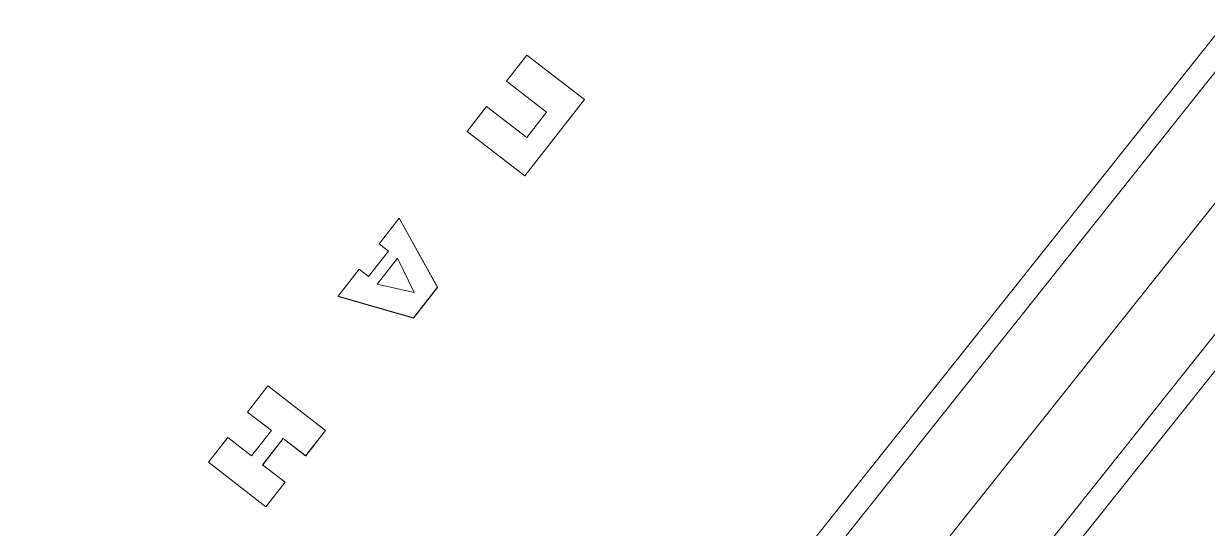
# Model space of a CAD drawing. Header units: millimetres. Extents: x -229914 to 856942, y -268655 to 87212.
# Drawn here: x -138934.1 to -138800.7, y 26156.2 to 26213.1 of the extents above; entities that cross this region are included whole.
import ezdxf

# ---------------------------------------------------------------- set-up
doc = ezdxf.new("R2010")
doc.units = ezdxf.units.MM

# ---------------------------------------------------------------- blocks, each defined once
blk = doc.blocks.new('Т912NEW')
at = {"color": 7, "linetype": 'Continuous', "lineweight": 15}
for p, q in [((-2589.25, 3531.17), (-2589.25, 2531.17)), ((-2601.02, 2543.17), (-2601.02, 3519.17)), ((-2598.44, 2543.17), (-2598.44, 3519.17)), ((-2580.06, 3519.17), (-2580.06, 2543.17)), ((-2577.49, 3519.17), (-2577.49, 2543.17)), ((-2660.34, 3142.28), (-2652.13, 3142.4)), ((-2660.34, 3142.28), (-2660.3, 3138.55)), ((-2652.13, 3142.4), (-2652.04, 3131.49)), ((-2652.13, 3142.4), (-2652.12, 3142.4)), ((-2652.12, 3142.4), (-2652.03, 3131.49)), ((-2654.58, 3138.64), (-2660.3, 3138.55)), ((-2654.58, 3138.64), (-2660.3, 3138.55)), ((-2660.3, 3138.55), (-2660.3, 3138.55)), ((-2654.54, 3135), (-2654.58, 3138.64)), ((-2660.27, 3134.91), (-2654.54, 3135)), ((-2660.23, 3131.37), (-2660.27, 3134.91)), ((-2652.03, 3131.49), (-2660.23, 3131.37)), ((-2652.04, 3131.49), (-2660.23, 3131.37)), ((-2652.04, 3131.49), (-2652.03, 3131.49)), ((-2660.23, 3131.37), (-2660.23, 3131.37)), ((-2660.14, 3118.92), (-2660.1, 3115.26)), ((-2660.14, 3118.92), (-2651.9, 3115.53)), ((-2660.14, 3118.92), (-2660.13, 3118.92)), ((-2660.13, 3118.92), (-2651.89, 3115.53)), ((-2651.9, 3115.53), (-2651.86, 3111.15)), ((-2651.9, 3115.53), (-2651.89, 3115.53)), ((-2651.89, 3115.53), (-2651.85, 3111.15)), ((-2658.76, 3115.28), (-2660.1, 3115.26)), ((-2660.1, 3115.26), (-2660.09, 3115.26)), ((-2658.76, 3115.28), (-2660.09, 3115.26)), ((-2658.73, 3111.64), (-2658.76, 3115.28)), ((-2657.48, 3115.28), (-2653.61, 3113.43)), ((-2657.48, 3115.28), (-2657.45, 3111.56)), ((-2657.48, 3115.28), (-2657.44, 3111.56)), ((-2657.45, 3111.56), (-2653.61, 3113.43)), ((-2660.07, 3111.62), (-2658.73, 3111.64)), ((-2660.03, 3107.76), (-2660.07, 3111.62)), ((-2651.86, 3111.15), (-2660.03, 3107.76)), ((-2651.85, 3111.15), (-2660.02, 3107.76)), ((-2651.86, 3111.15), (-2651.85, 3111.15)), ((-2660.03, 3107.76), (-2660.02, 3107.76)), ((-2659.93, 3094.93), (-2651.72, 3095.04)), ((-2659.93, 3094.93), (-2659.89, 3091.19)), ((-2651.72, 3095.04), (-2651.69, 3091.41)), ((-2651.72, 3095.04), (-2651.71, 3095.04)), ((-2651.71, 3095.04), (-2651.68, 3091.41)), ((-2651.69, 3091.41), (-2654.89, 3091.35)), ((-2651.68, 3091.41), (-2654.88, 3091.35)), ((-2651.69, 3091.41), (-2651.68, 3091.41)), ((-2656.48, 3091.25), (-2659.89, 3091.19)), ((-2659.89, 3091.19), (-2659.88, 3091.19)), ((-2656.48, 3091.25), (-2659.88, 3091.19)), ((-2656.45, 3087.61), (-2656.48, 3091.25)), ((-2654.89, 3091.35), (-2654.86, 3087.61)), ((-2654.89, 3091.35), (-2654.88, 3091.35)), ((-2654.88, 3091.35), (-2654.85, 3087.61)), ((-2659.86, 3087.56), (-2656.45, 3087.61)), ((-2659.82, 3084.02), (-2659.86, 3087.56)), ((-2654.86, 3087.61), (-2651.65, 3087.66)), ((-2651.65, 3087.66), (-2651.62, 3084.13)), ((-2651.65, 3087.66), (-2651.62, 3084.13)), ((-2651.65, 3087.66), (-2651.65, 3087.66)), ((-2651.62, 3084.13), (-2659.82, 3084.02)), ((-2651.62, 3084.13), (-2659.82, 3084.02)), ((-2659.82, 3084.02), (-2659.82, 3084.02)), ((-2651.62, 3084.13), (-2651.62, 3084.13))]:
    blk.add_line(p, q, dxfattribs=at)

msp = doc.modelspace()

# ---------------------------------------------------------------- block references
at = {"rotation": 321.4676820499667}
msp.add_blockref('Т912NEW', (-138753.82306, 22094.20638), dxfattribs=at)

doc.saveas('drawing.dxf')
